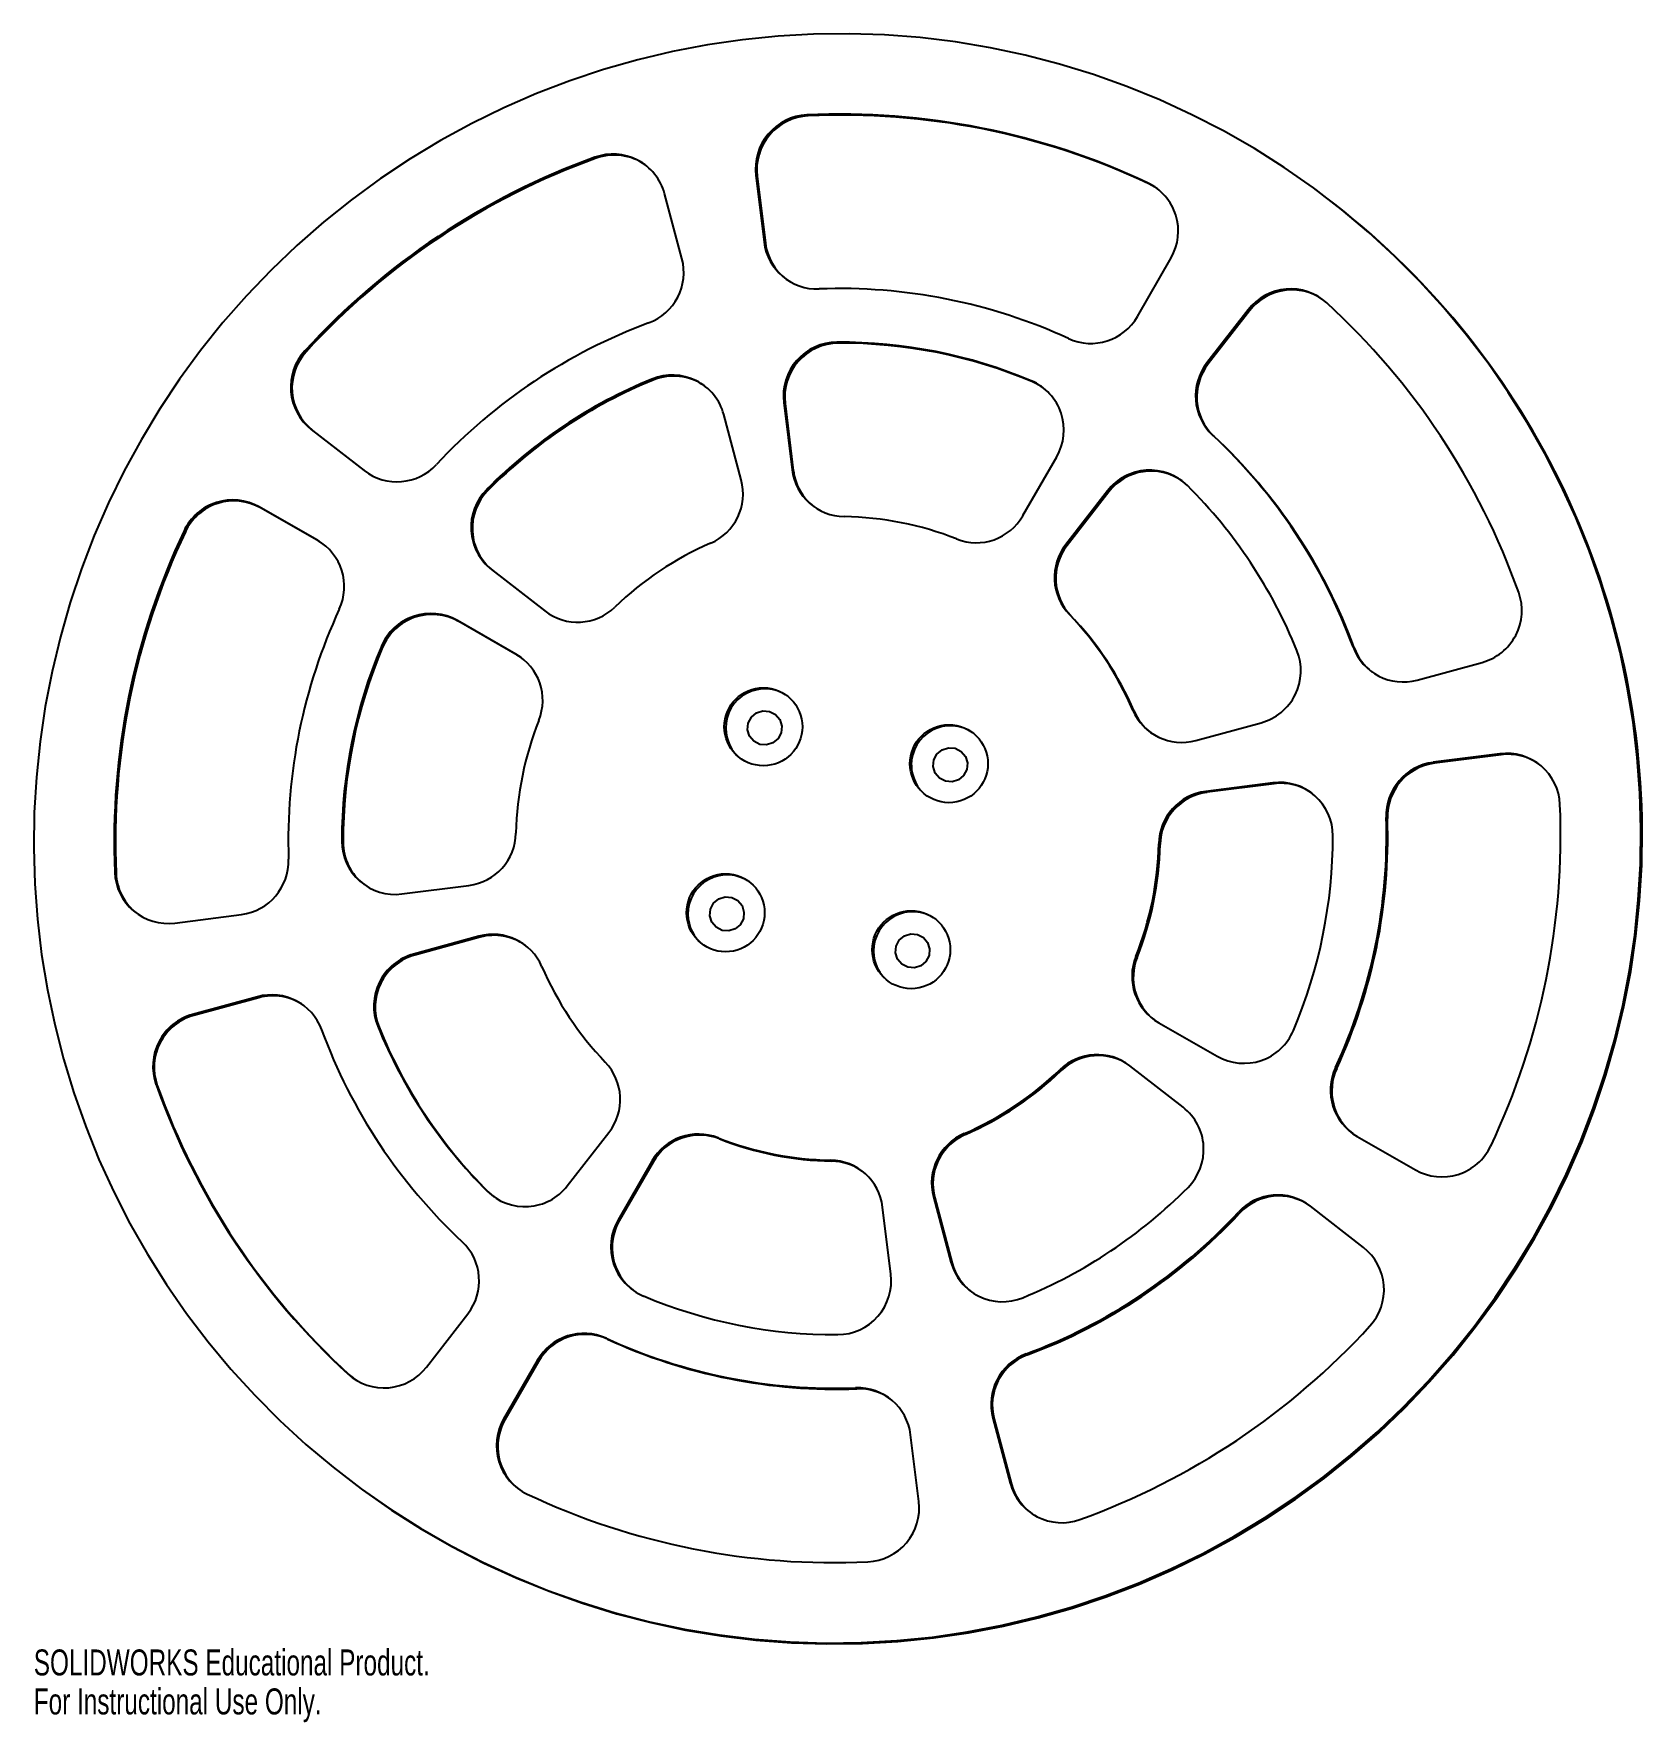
# Model space of a CAD drawing. Header units: millimetres. Extents: x -150 to 150, y -164 to 150.
import ezdxf

# ---------------------------------------------------------------- set-up
doc = ezdxf.new("R2010")
doc.units = ezdxf.units.MM
doc.styles.add('SLDTEXTSTYLE0', font='TXT', dxfattribs={"width": 0.7})

msp = doc.modelspace()

# ---------------------------------------------------------------- linework, layer by layer
at = {"color": 7, "linetype": 'Continuous', "lineweight": 25}
for p, q in [((-5.92, 134.8), (-5.68, 134.62)), ((-45.37, 126.93), (-45.13, 126.75)), ((-15.39, 123.56), (-13.86, 111.14)), ((-15.39, 123.56), (-15.15, 123.39)), ((-15.15, 123.39), (-13.63, 110.96)), ((-29.16, 108.09), (-32.4, 120.17)), ((57.5, 122.18), (57.73, 122.01)), ((59.26, 121.11), (57.73, 122.01)), ((88.85, 120.85), (88.61, 121.03)), ((-13.86, 111.14), (-13.63, 110.96)), ((55.6, 97.32), (61.85, 108.19)), ((76.22, 98.56), (68.52, 88.65)), ((76.46, 98.38), (68.76, 88.48)), ((76.22, 98.56), (76.46, 98.38)), ((-0.31, 92.52), (-0.07, 92.34)), ((-99.33, 90.91), (-99.09, 90.73)), ((68.52, 88.65), (68.76, 88.48)), ((-34.73, 85.65), (-34.5, 85.48)), ((35.84, 85.32), (36.08, 85.15)), ((-18.12, 66.9), (-21.38, 79.04)), ((-10.2, 81.27), (-8.66, 68.78)), ((-10.2, 81.27), (-9.96, 81.1)), ((-9.96, 81.1), (-8.43, 68.61)), ((-98.12, 76.29), (-88.27, 68.63)), ((-98.12, 76.29), (-97.89, 76.11)), ((-97.89, 76.11), (-88.03, 68.45)), ((69.57, 75.22), (69.81, 75.05)), ((34.29, 60.24), (40.57, 71.17)), ((-88.27, 68.63), (-88.03, 68.45)), ((-8.66, 68.78), (-8.43, 68.61)), ((-65.49, 65.12), (-65.25, 64.94)), ((50.01, 64.84), (42.28, 54.88)), ((50.25, 64.66), (42.51, 54.7)), ((50.01, 64.84), (50.25, 64.66)), ((-96.98, 55.65), (-107.81, 61.86)), ((-107.81, 61.86), (-107.57, 61.68)), ((-96.74, 55.47), (-107.57, 61.68)), ((-121.8, 57.43), (-121.56, 57.25)), ((-96.98, 55.65), (-96.74, 55.47)), ((-95.92, 54.95), (-96.74, 55.47)), ((42.28, 54.88), (42.51, 54.7)), ((-64.57, 50.2), (-54.67, 42.5)), ((-64.57, 50.2), (-64.33, 50.03)), ((-64.33, 50.03), (-54.43, 42.32)), ((-54.67, 42.5), (-54.43, 42.32)), ((42.94, 41.83), (43.17, 41.65)), ((-60.05, 34.47), (-70.94, 40.71)), ((-70.94, 40.71), (-70.7, 40.54)), ((-59.82, 34.3), (-70.7, 40.54)), ((-85.1, 35.91), (-84.86, 35.73)), ((95.71, 35.8), (95.95, 35.62)), ((-60.05, 34.47), (-59.82, 34.3)), ((-58.99, 33.77), (-59.82, 34.3)), ((107.66, 29.64), (119.73, 32.94)), ((54.73, 24.05), (54.97, 23.87)), ((66.47, 18.39), (78.61, 21.71)), ((123.04, 15.92), (110.63, 14.34)), ((123.28, 15.75), (110.87, 14.16)), ((123.04, 15.92), (123.28, 15.75)), ((110.63, 14.34), (110.87, 14.16)), ((80.79, 10.52), (68.31, 8.93)), ((81.02, 10.35), (68.55, 8.76)), ((80.79, 10.52), (81.02, 10.35)), ((68.31, 8.93), (68.55, 8.76)), ((101.88, 4.05), (102.12, 3.88)), ((-92.45, -0.33), (-92.21, -0.5)), ((59.56, -0.81), (59.8, -0.98)), ((-134.69, -6.14), (-134.46, -6.31)), ((-81.26, -10.17), (-68.79, -8.58)), ((-123.52, -15.57), (-111.11, -13.99)), ((-66.95, -18.04), (-79.09, -21.36)), ((-66.71, -18.22), (-78.85, -21.53)), ((-66.95, -18.04), (-66.71, -18.22)), ((-79.09, -21.36), (-78.85, -21.53)), ((55.3, -21.79), (55.54, -21.97)), ((-108.13, -29.29), (-120.21, -32.59)), ((-107.89, -29.47), (-119.97, -32.76)), ((-108.13, -29.29), (-107.89, -29.47)), ((-120.21, -32.59), (-119.97, -32.76)), ((59.58, -34.12), (70.46, -40.36)), ((-85.75, -34.77), (-85.51, -34.94)), ((41.16, -42.87), (41.39, -43.04)), ((64.1, -49.85), (54.19, -42.15)), ((92.45, -42.47), (92.68, -42.64)), ((-127.02, -45.61), (-126.78, -45.79)), ((-50.49, -64.49), (-42.75, -54.53)), ((-22.43, -55.55), (-22.19, -55.72)), ((23.34, -54.76), (23.58, -54.94)), ((96.51, -55.3), (107.34, -61.51)), ((-34.76, -59.89), (-41.05, -70.82)), ((-34.53, -60.06), (-40.81, -70.99)), ((-34.76, -59.89), (-34.53, -60.06)), ((-1.5, -59.72), (-1.26, -59.89)), ((-65.39, -65.47), (-65.15, -65.65)), ((-65.15, -65.65), (-64.15, -66.52)), ((9.72, -80.92), (8.19, -68.43)), ((17.65, -66.55), (20.9, -78.69)), ((17.65, -66.55), (17.88, -66.72)), ((17.88, -66.72), (21.14, -78.87)), ((97.65, -75.94), (87.79, -68.28)), ((-41.05, -70.82), (-40.81, -70.99)), ((74.38, -69.39), (74.62, -69.56)), ((20.9, -78.69), (21.14, -78.87)), ((-76.7, -98.21), (-69, -88.3)), ((-43.25, -92.84), (-43.01, -93.02)), ((-56.08, -96.97), (-62.33, -107.84)), ((-55.84, -97.14), (-62.09, -108.02)), ((-56.08, -96.97), (-55.84, -97.14)), ((34.89, -95.75), (35.13, -95.93)), ((-91.3, -99.48), (-91.06, -99.66)), ((-91.06, -99.66), (-90.36, -100.24)), ((3.16, -102.08), (3.4, -102.25)), ((-62.33, -107.84), (-62.09, -108.02)), ((28.69, -107.74), (31.92, -119.82)), ((28.69, -107.74), (28.92, -107.91)), ((28.92, -107.91), (32.16, -120)), ((14.91, -123.21), (13.39, -110.79)), ((-89.09, -120.68), (-88.85, -120.85)), ((31.92, -119.82), (32.16, -120))]:
    msp.add_line(p, q, dxfattribs=at)
at = {"color": 7, "linetype": 'Continuous', "lineweight": 25, "flags": 128}
for points in [[(149.29, 1.99), (149.09, 8.62), (148.6, 15.22), (147.82, 21.8), (146.75, 28.33), (145.4, 34.81), (143.75, 41.22), (141.83, 47.55), (139.63, 53.78), (137.15, 59.92), (134.41, 65.93), (131.4, 71.82), (128.13, 77.56), (124.61, 83.16), (120.85, 88.59), (116.85, 93.85), (112.62, 98.93), (108.17, 103.81), (103.51, 108.49), (98.65, 112.96), (93.59, 117.2), (88.35, 121.22), (82.93, 125), (77.36, 128.54), (71.63, 131.82), (65.75, 134.85), (59.76, 137.62), (53.64, 140.11), (47.42, 142.33), (41.1, 144.27), (34.7, 145.94), (28.24, 147.31), (21.72, 148.4), (15.15, 149.19), (8.56, 149.7), (1.95, 149.91), (-4.67, 149.83), (-11.28, 149.46), (-17.86, 148.79), (-24.41, 147.84), (-30.92, 146.59), (-37.36, 145.06), (-43.73, 143.24), (-50.02, 141.15), (-56.2, 138.77), (-62.28, 136.13), (-68.24, 133.22), (-74.06, 130.05), (-79.74, 126.63), (-85.27, 122.96), (-90.62, 119.04), (-95.8, 114.9), (-100.8, 110.53), (-105.59, 105.95), (-110.19, 101.15), (-114.56, 96.16), (-118.71, 90.99), (-122.63, 85.63), (-126.31, 80.11), (-129.74, 74.43), (-132.92, 68.6), (-135.84, 62.64), (-138.5, 56.56), (-140.88, 50.37), (-142.99, 44.08), (-144.82, 37.71), (-146.36, 31.26), (-147.62, 24.75), (-148.6, 18.19), (-149.28, 11.6), (-149.67, 4.98), (-149.76, -1.64), (-149.57, -8.27), (-149.08, -14.87), (-148.3, -21.45), (-147.23, -27.98), (-145.87, -34.46), (-144.23, -40.87), (-142.3, -47.2), (-140.1, -53.44), (-137.63, -59.57), (-134.88, -65.58), (-131.87, -71.47), (-128.61, -77.22), (-125.09, -82.81), (-121.33, -88.24), (-117.33, -93.5), (-113.1, -98.58), (-108.65, -103.46), (-103.99, -108.14), (-99.12, -112.61), (-94.07, -116.86), (-88.82, -120.87), (-83.41, -124.65), (-77.83, -128.19), (-72.1, -131.48), (-66.23, -134.5), (-60.23, -137.27), (-54.11, -139.76), (-47.89, -141.98), (-41.57, -143.93), (-35.18, -145.59), (-28.71, -146.96), (-22.19, -148.05), (-15.63, -148.85), (-9.03, -149.35), (-2.42, -149.56), (4.19, -149.48), (10.8, -149.11), (17.39, -148.44), (23.94, -147.49), (30.44, -146.24), (36.88, -144.71), (43.25, -142.89), (49.54, -140.8), (55.73, -138.43), (61.81, -135.78), (67.76, -132.87), (73.59, -129.7), (79.27, -126.28), (84.79, -122.61), (90.15, -118.7), (95.33, -114.55), (100.32, -110.18), (105.12, -105.6), (109.71, -100.8), (114.09, -95.81), (118.24, -90.64), (122.16, -85.28), (125.84, -79.76), (129.27, -74.08), (132.45, -68.25), (135.37, -62.29), (138.02, -56.21), (140.41, -50.02), (142.51, -43.73), (144.34, -37.36), (145.89, -30.91), (147.15, -24.4), (148.12, -17.84), (148.8, -11.25), (149.19, -4.63), (149.29, 1.99)], [(37.98, 84.09), (37.72, 84.26), (36.08, 85.15)], [(-88.85, -120.85), (-88.59, -121.05), (-83.17, -124.83), (-77.59, -128.36), (-71.86, -131.65), (-65.99, -134.68), (-59.99, -137.44), (-53.88, -139.94), (-47.65, -142.16), (-41.34, -144.1), (-34.94, -145.76), (-28.47, -147.14), (-21.95, -148.22), (-15.39, -149.02), (-8.8, -149.53), (-2.18, -149.74), (4.43, -149.66), (11.04, -149.28), (17.62, -148.62), (24.17, -147.66), (30.68, -146.42), (37.12, -144.88), (43.49, -143.07), (49.78, -140.97), (55.97, -138.6), (62.04, -135.96), (68, -133.05), (73.83, -129.88), (79.51, -126.45), (85.03, -122.78), (90.39, -118.87), (95.57, -114.73), (100.56, -110.36), (105.36, -105.77), (109.95, -100.98), (114.32, -95.99), (118.47, -90.81), (122.39, -85.46), (126.07, -79.93), (129.51, -74.25), (132.69, -68.43), (135.61, -62.47), (138.26, -56.39), (140.64, -50.2), (142.75, -43.91), (144.58, -37.53), (146.13, -31.08), (147.39, -24.57), (148.36, -18.01), (149.04, -11.42), (149.43, -4.81), (149.52, 1.82)]]:
    msp.add_lwpolyline(points, dxfattribs=at)
at = {"color": 7, "linetype": 'Continuous', "flags": 128}
for points in [[(-16.82, 21.64), (-16.23, 22.75), (-15.28, 23.55), (-14.09, 23.92), (-12.85, 23.81), (-11.75, 23.24), (-10.95, 22.28), (-10.58, 21.09), (-10.7, 19.85), (-11.28, 18.74), (-12.24, 17.94), (-13.43, 17.57), (-14.67, 17.68), (-15.77, 18.26), (-16.56, 19.21), (-16.93, 20.4), (-16.82, 21.64)], [(17.72, 14.77), (18.3, 15.88), (19.26, 16.68), (20.45, 17.05), (21.69, 16.94), (22.79, 16.36), (23.59, 15.41), (23.95, 14.22), (23.84, 12.98), (23.26, 11.87), (22.3, 11.07), (21.11, 10.7), (19.87, 10.81), (18.77, 11.38), (17.97, 12.34), (17.61, 13.53), (17.72, 14.77)], [(-23.84, -12.98), (-23.26, -11.87), (-22.3, -11.07), (-21.11, -10.7), (-19.87, -10.81), (-18.77, -11.38), (-17.97, -12.34), (-17.61, -13.53), (-17.72, -14.77), (-18.3, -15.88), (-19.26, -16.68), (-20.45, -17.05), (-21.69, -16.94), (-22.79, -16.36), (-23.59, -15.41), (-23.95, -14.22), (-23.84, -12.98)], [(10.7, -19.85), (11.28, -18.74), (12.24, -17.94), (13.43, -17.57), (14.67, -17.68), (15.77, -18.26), (16.56, -19.21), (16.93, -20.4), (16.82, -21.64), (16.23, -22.75), (15.28, -23.55), (14.09, -23.92), (12.85, -23.81), (11.75, -23.24), (10.95, -22.28), (10.58, -21.09), (10.7, -19.85)]]:
    msp.add_lwpolyline(points, dxfattribs=at)
at = {"color": 7, "linetype": 'Continuous', "lineweight": 25}
for centre in [(-14.01, 20.95), (20.53, 14.08), (-21.03, -13.67), (13.51, -20.54)]:
    msp.add_circle(centre, 7.26, dxfattribs=at)
for centre, radius, start, end in [((-5.43, 124.78), 10.03, 92.7586, 186.9693), ((-5.2, 124.6), 10.03, 92.7586, 186.9693), ((0.4, 0.89), 134.06, 64.7922, 92.7005), ((0.64, 0.71), 134.06, 64.7922, 92.7005), ((0.65, -0.42), 135.41, 109.8684, 137.5897), ((0.89, -0.59), 135.41, 109.8684, 137.5897), ((-41.99, 117.6), 9.92, 15.0021, 109.9498), ((-41.75, 117.41), 9.94, 54.5682, 109.919), ((53.23, 113.18), 9.96, 329.9441, 64.6584), ((0.49, 0.84), 149.03, 0.3781, 53.6392), ((-4.02, 112.34), 9.92, 186.9422, 272.1979), ((-3.77, 112.17), 9.93, 186.9589, 232.8034), ((-38.85, 105.5), 10.03, 290.3667, 14.9265), ((0.25, 0.72), 101.78, 65.3047, 92.1879), ((84.11, 92.46), 9.97, 47.6702, 142.2964), ((84.35, 92.28), 9.97, 54.6578, 142.2856), ((0.35, 1.06), 133.94, 19.5877, 47.5123), ((0.44, -0.28), 102.81, 110.3779, 137.0803), ((46.93, 102.28), 9.99, 245.4273, 330.2161), ((-0.24, 82.49), 10.03, 90.3927, 186.973), ((0, 82.31), 10.03, 90.3927, 186.973), ((0.2, 0.67), 91.85, 67.1727, 90.3199), ((0.44, 0.49), 91.85, 67.1727, 90.3199), ((-91.98, 84.15), 9.98, 137.4328, 231.9824), ((-91.74, 83.98), 9.98, 137.4328, 231.9824), ((76.39, 82.51), 9.98, 142.0279, 226.8766), ((76.63, 82.33), 9.98, 142.0279, 226.8766), ((0.37, -0.23), 92.78, 112.2336, 135.2246), ((0.61, -0.41), 92.78, 112.2336, 135.2246), ((-30.96, 76.47), 9.93, 15.0078, 112.3285), ((-30.72, 76.28), 9.94, 54.5735, 112.2933), ((31.95, 76.16), 9.96, 329.9373, 67.0424), ((0.21, 0.85), 101.7, 20.1006, 46.9995), ((0.45, 0.67), 101.7, 20.1006, 46.9995), ((-82.17, 76.51), 9.97, 232.2523, 317.2029), ((-27.81, 64.31), 10.03, 293.4654, 14.9272), ((1.18, 69.98), 9.92, 186.9411, 269.0706), ((1.43, 69.81), 9.93, 186.9601, 232.8023), ((57.9, 58.74), 9.97, 45.2878, 142.3036), ((58.14, 58.56), 9.97, 54.6543, 142.2891), ((-112.76, 53.17), 9.99, 60.3357, 154.7974), ((-112.52, 53), 9.99, 60.3357, 154.7974), ((-58.42, 58.06), 9.98, 135.0683, 231.9753), ((-58.18, 57.89), 9.98, 135.0683, 231.9753), ((0.17, 0.78), 91.77, 21.9696, 45.1304), ((0.05, 0.49), 59.58, 68.4277, 89.065), ((25.61, 65.2), 10, 248.5457, 330.2062), ((0.48, -0.47), 135.29, 154.6648, 182.4021), ((0.72, -0.64), 135.29, 154.6648, 182.4021), ((-101.95, 47.02), 9.96, 335.0519, 60.0626), ((0.16, -0.09), 60.19, 113.4802, 133.978), ((50.15, 48.74), 9.99, 142.0378, 223.7557), ((50.39, 48.56), 9.99, 142.0378, 223.7557), ((117.09, 42.61), 10.03, 285.2771, 19.5073), ((0.31, -0.31), 102.72, 155.1745, 181.8924), ((-75.89, 32.03), 10, 60.3424, 157.1605), ((-75.65, 31.85), 10, 60.3424, 157.1605), ((-48.56, 50.37), 9.96, 232.2423, 314.0968), ((0.03, 0.57), 59.53, 23.2253, 43.8747), ((0.26, 0.4), 59.53, 23.2253, 43.8747), ((0.26, -0.27), 92.7, 157.0312, 180.0357), ((0.49, -0.44), 92.7, 157.0312, 180.0357), ((75.97, 31.38), 10.03, 285.2715, 21.8755), ((105.03, 39.21), 9.92, 200.1119, 285.3535), ((105.26, 39.03), 9.92, 200.0936, 232.8165), ((-65.02, 25.84), 9.95, 338.1604, 60.0725), ((-13.73, 20.73), 7.28, 55.0662, 180.5596), ((0.08, -0.11), 60.13, 158.2786, 178.7883), ((63.84, 27.96), 9.92, 203.2403, 285.3529), ((64.08, 27.78), 9.92, 203.22, 232.8163), ((-13.78, 20.71), 7.23, 180.3798, 232.4671), ((20.8, 13.86), 7.28, 55.0662, 180.5596), ((124.31, 6.08), 9.92, 2.3431, 97.3105), ((124.54, 5.9), 9.93, 54.5488, 97.3112), ((20.76, 13.83), 7.23, 180.3798, 232.4671), ((111.91, 4.38), 10.03, 97.3366, 181.8826), ((112.15, 4.21), 10.03, 97.3366, 181.8826), ((82.05, 0.68), 9.92, 359.962, 97.3067), ((82.29, 0.5), 9.93, 54.5512, 97.3088), ((69.59, -1.02), 10.03, 97.3377, 178.7828), ((69.83, -1.2), 10.03, 97.3377, 178.7828), ((-0.95, 0.81), 135.29, 334.6648, 2.4021), ((-0.78, 0.66), 102.72, 335.1745, 1.8924), ((-0.55, 0.49), 102.72, 335.1745, 1.8924), ((-70.07, 1.37), 10.03, 277.3377, 358.7828), ((-0.73, 0.62), 92.7, 337.0312, 0.0357), ((-82.52, -0.33), 9.92, 179.962, 277.3067), ((-82.27, -0.5), 9.94, 179.9905, 232.7884), ((-0.56, 0.46), 60.13, 338.2786, 358.7883), ((-0.32, 0.29), 60.13, 338.2786, 358.7883), ((-124.78, -5.73), 9.92, 182.3431, 277.3105), ((-112.39, -4.03), 10.03, 277.3366, 1.8826), ((-124.53, -5.9), 9.93, 182.366, 232.7933), ((-20.76, -13.89), 7.28, 55.0662, 180.5596), ((-20.8, -13.91), 7.23, 180.3798, 232.4671), ((13.78, -20.76), 7.28, 55.0662, 180.5596), ((-64.32, -27.61), 9.92, 23.2403, 105.3529), ((-64.08, -27.8), 9.94, 54.5674, 105.3183), ((-76.45, -31.03), 10.03, 105.2715, 201.8755), ((-76.21, -31.21), 10.03, 105.2715, 201.8755), ((13.73, -20.79), 7.23, 180.3798, 232.4671), ((64.54, -25.5), 9.95, 158.1604, 240.0725), ((64.79, -25.67), 9.96, 158.1696, 232.7407), ((-0.5, -0.22), 59.53, 203.2253, 223.8747), ((-105.5, -38.86), 9.92, 20.1119, 105.3535), ((-105.27, -39.05), 9.94, 54.5661, 105.3197), ((-117.57, -42.26), 10.03, 105.2771, 199.5073), ((-117.33, -42.44), 10.03, 105.2771, 199.5073), ((-0.69, -0.5), 101.7, 200.1006, 226.9995), ((-0.64, -0.43), 91.77, 201.9696, 225.1304), ((-0.41, -0.61), 91.77, 201.9696, 225.1304), ((75.41, -31.68), 10, 240.3424, 337.1605), ((48.09, -50.03), 9.96, 52.2423, 134.0968), ((48.33, -50.2), 9.97, 54.6335, 134.0935), ((-50.63, -48.39), 9.99, 322.0378, 43.7557), ((-0.64, 0.44), 60.19, 293.4802, 313.978), ((-0.4, 0.27), 60.19, 293.4802, 313.978), ((101.48, -46.67), 9.96, 155.0519, 240.0626), ((101.72, -46.84), 9.96, 155.0617, 232.7319), ((-0.83, -0.71), 133.94, 199.5877, 227.5123), ((-0.59, -0.88), 133.94, 199.5877, 227.5123), ((57.95, -57.72), 9.98, 315.0683, 51.9753), ((-26.09, -64.85), 10, 68.5457, 150.2062), ((-25.85, -65.03), 10, 68.5457, 150.2062), ((-0.52, -0.14), 59.58, 248.4277, 269.065), ((-0.29, -0.32), 59.58, 248.4277, 269.065), ((27.34, -63.96), 10.03, 113.4654, 194.9272), ((27.58, -64.14), 10.03, 113.4654, 194.9272), ((112.28, -52.82), 9.99, 240.3357, 334.7974), ((-1.66, -69.63), 9.92, 6.9411, 89.0706), ((-1.42, -69.81), 9.92, 54.5393, 89.0771), ((-58.38, -58.39), 9.97, 225.2878, 322.3036), ((-0.85, 0.58), 92.78, 292.2336, 315.2246), ((81.69, -76.16), 9.97, 52.2523, 137.2029), ((81.93, -76.33), 9.97, 54.643, 137.1994), ((-32.43, -75.81), 9.96, 149.9373, 247.0424), ((-32.18, -75.98), 9.97, 149.9791, 232.7113), ((-0.91, 0.63), 102.81, 290.3779, 317.0803), ((-0.67, 0.45), 102.81, 290.3779, 317.0803), ((-76.87, -82.16), 9.98, 322.0279, 46.8766), ((91.5, -83.8), 9.98, 317.4328, 51.9824), ((-0.23, -82.14), 10.03, 270.3927, 6.973), ((30.49, -76.12), 9.93, 195.0078, 292.3285), ((30.72, -76.3), 9.92, 194.98, 232.8105), ((-0.68, -0.32), 91.85, 247.1727, 270.3199), ((-1.12, 0.77), 135.41, 289.8684, 317.5897), ((-47.4, -101.93), 9.99, 65.4273, 150.2161), ((-47.17, -102.11), 9.99, 65.4273, 150.2161), ((-0.72, -0.37), 101.78, 245.3047, 272.1879), ((-0.49, -0.54), 101.78, 245.3047, 272.1879), ((38.38, -105.16), 10.03, 110.3667, 194.9265), ((38.62, -105.33), 10.03, 110.3667, 194.9265), ((-84.58, -92.11), 9.97, 227.6702, 322.2964), ((3.54, -111.99), 9.92, 6.9422, 92.1979), ((3.78, -112.17), 9.92, 54.5428, 92.199), ((-53.71, -112.83), 9.96, 149.9441, 244.6584), ((-53.46, -113.01), 9.97, 149.9823, 232.7082), ((-0.88, -0.54), 134.06, 244.7922, 272.7005), ((41.51, -117.25), 9.92, 195.0021, 289.9498), ((41.75, -117.43), 9.92, 194.9805, 232.81), ((4.96, -124.43), 10.03, 272.7586, 6.9693)]:
    msp.add_arc(centre, radius, start, end, dxfattribs=at)

# ---------------------------------------------------------------- texts
at = {"color": 7, "linetype": 'Continuous', "char_height": 4.8336, "attachment_point": 1, "style": 'SLDTEXTSTYLE0'}
for s, insert in [('SOLIDWORKS Educational Product.', (-149.76, -150.76)), ('For Instructional Use Only.', (-149.76, -158.01))]:
    msp.add_mtext(s, dxfattribs=dict(at, insert=insert))

doc.saveas('drawing.dxf')
